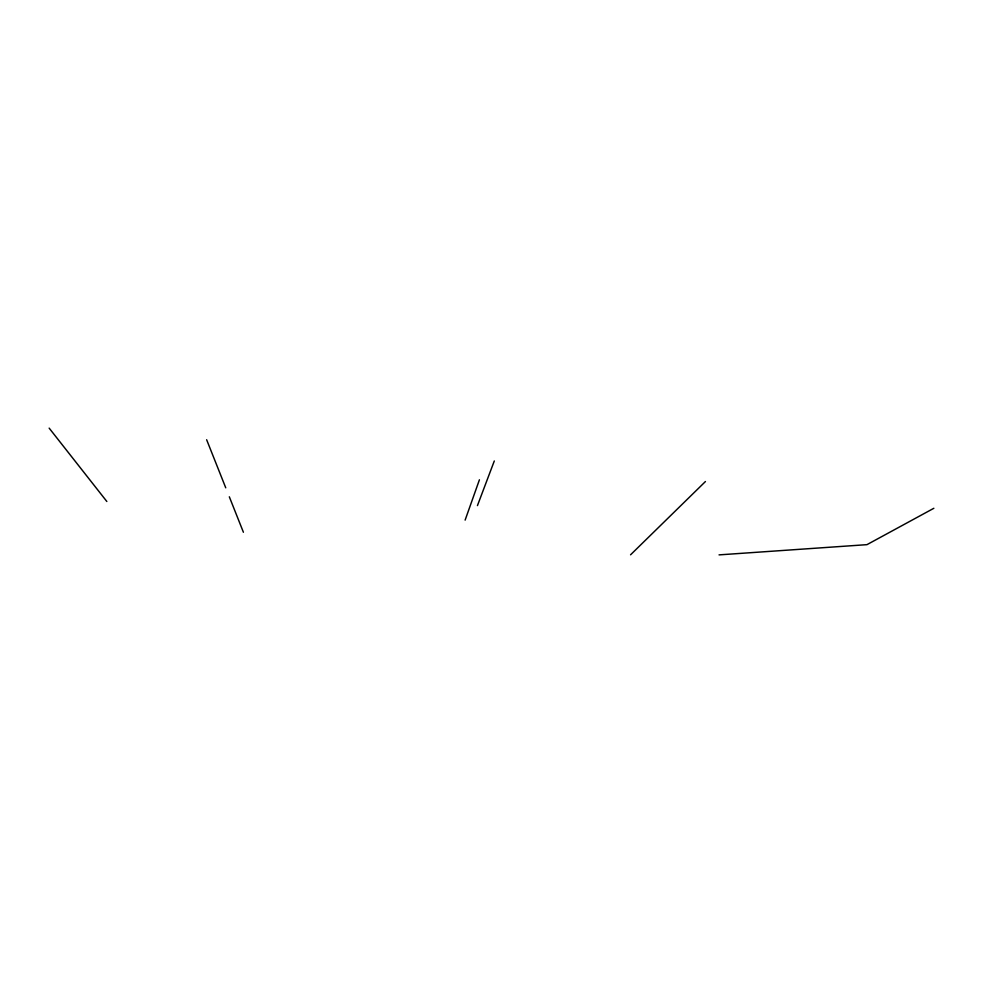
<?xml version="1.0" encoding="UTF-8"?>
<svg xmlns="http://www.w3.org/2000/svg" width="983" height="983" viewBox="0 0 983 983"><rect width="100%" height="100%" fill="white"/><g stroke="black" fill="none" stroke-linecap="round" stroke-linejoin="round"><path stroke-width="1.47" d="M465.119 520.118L479.421 479.79M477.443 505.606L494.302 460.966M630.558 554.805L705.438 481.535M933.85 508.285L866.957 544.656L719.04 554.879M49.15 428.121L106.84 501.49M206.639 439.733L225.746 487.814M229.322 496.796L243.403 532.245"/></g></svg>
